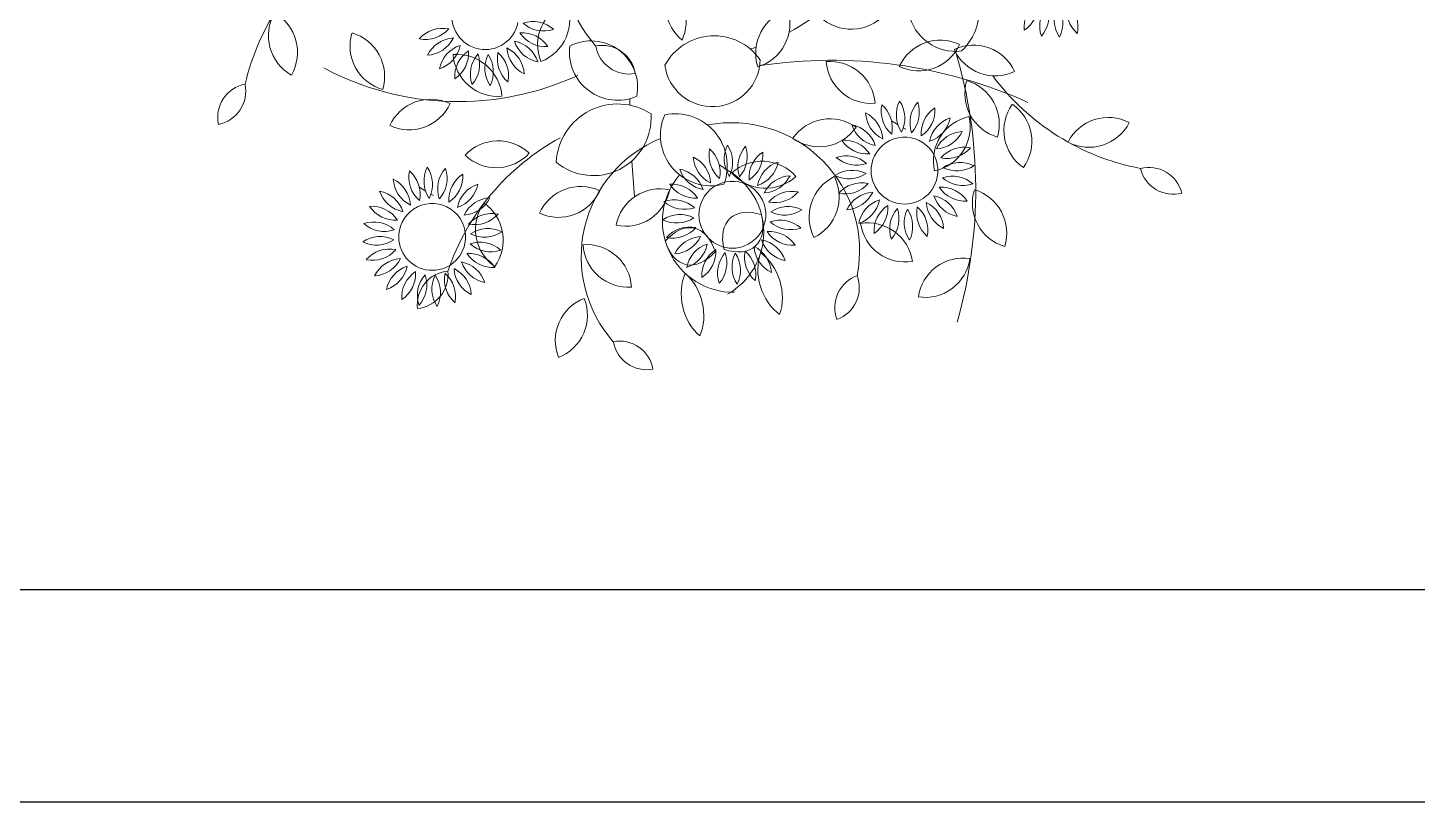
# Model space of a CAD drawing. Header units: inches. Extents: x 572007 to 584304, y -133032 to -127720.
# Drawn here: x 573232.06 to 573261.5, y -132247.37 to -132230.97 of the extents above; entities that cross this region are included whole.
import ezdxf

# ---------------------------------------------------------------- set-up
doc = ezdxf.new("R2010")
doc.units = ezdxf.units.IN
doc.header["$LTSCALE"] = 2
doc.header["$MEASUREMENT"] = 0

# ---------------------------------------------------------------- blocks, each defined once
blk = doc.blocks.new('A$C01981B82')
at = {"color": 72, "lineweight": 18}
for centre, radius, start, end in [((0.6498, 0.4479), 0.1405, 112.3185, 221.5051), ((0.6314, 0.6011), 0.2633, 298.5642, 341.1365), ((0.4158, 0.2521), 0.2633, 124.1069, 166.6792), ((0.9399, 0.4014), 0.0526, 105.8865, 277.0432), ((0.904, 0.3941), 0.0617, 313.3068, 69.6229), ((0.5305, 0.356), 0.0496, 111.1951, 201.8126), ((0.4666, 0.3838), 0.0496, 291.1951, 21.8126), ((1.0489, 0.3743), 0.034, 123.5338, 183.9137), ((0.9963, 0.4003), 0.034, 303.5338, 3.9137), ((1.0661, 0.3766), 0.034, 138.5338, 198.9137), ((1.0085, 0.3881), 0.034, 318.5338, 18.9137), ((1.0821, 0.3834), 0.034, 153.5338, 213.9137), ((1.0235, 0.3796), 0.034, 333.5338, 33.9137), ((1.0958, 0.3941), 0.034, 168.5338, 228.9137), ((1.0402, 0.3752), 0.034, 348.5338, 48.9137), ((0.2349, 0.3659), 0.0496, 149.8018, 240.4194), ((0.1676, 0.3477), 0.0496, 329.8018, 60.4194), ((0.4233, 0.3875), 0.0367, 168.7238, 348.7238), ((0.4759, 0.3475), 0.034, 48.5338, 108.9137), ((0.7699, 0.3467), 0.0496, 106.6852, 197.3027), ((0.7083, 0.3794), 0.0496, 286.6852, 17.3027), ((0.8252, 0.4226), 0.0496, 226.4624, 317.0799), ((0.3245, 0.3546), 0.0496, 163.2489, 253.8665), ((0.2633, 0.3213), 0.0496, 343.2489, 73.8665), ((0.3766, 0.3401), 0.034, 78.5338, 138.9137), ((0.3577, 0.3958), 0.034, 258.5338, 318.9137), ((0.4898, 0.3879), 0.034, 213.5338, 273.9137), ((0.4638, 0.3352), 0.034, 33.5338, 93.9137), ((0.4874, 0.4051), 0.034, 228.5338, 288.9137), ((0.3905, 0.3296), 0.034, 93.5338, 153.9137), ((0.3578, 0.3785), 0.034, 273.5338, 333.9137), ((0.4065, 0.3231), 0.034, 108.5338, 168.9137), ((0.3624, 0.3619), 0.034, 288.5338, 348.9137), ((0.4811, 0.3546), 0.034, 183.5338, 243.9137), ((0.4322, 0.322), 0.034, 3.5338, 63.9137), ((0.4876, 0.3707), 0.034, 198.5338, 258.9137), ((0.4489, 0.3266), 0.034, 18.5338, 78.9137), ((0.5687, 0.348), 0.0529, 172.8569, 293.4944), ((0.5396, 0.3092), 0.0511, 349.0929, 117.2584), ((0.5514, 0.3182), 0.0372, 9.831, 100.4486), ((0.5813, 0.3611), 0.0372, 189.831, 280.4486), ((0.6748, 0.3041), 0.0617, 35.1994, 151.5155), ((0.6314, 0.6011), 0.2633, 288.4292, 289.8766), ((0.923, 0.3115), 0.0496, 64.6545, 155.272), ((0.8992, 0.377), 0.0496, 244.6545, 335.272), ((0.9595, 0.306), 0.0496, 24.7926, 115.4101), ((0.3922, 0.2958), 0.0496, 4.2294, 94.847), ((0.4375, 0.3489), 0.0496, 184.2294, 274.847), ((0.4238, 0.321), 0.034, 123.5338, 183.9137), ((0.3711, 0.347), 0.034, 303.5338, 3.9137), ((0.441, 0.3234), 0.034, 138.5338, 198.9137), ((0.3833, 0.3348), 0.034, 318.5338, 18.9137), ((0.4569, 0.3301), 0.034, 153.5338, 213.9137), ((0.3983, 0.3263), 0.034, 333.5338, 33.9137), ((0.4706, 0.3408), 0.034, 168.5338, 228.9137), ((0.415, 0.3219), 0.034, 348.5338, 48.9137), ((0.6727, 0.3407), 0.0526, 187.7791, 358.9358), ((0.8033, -0.189), 0.528, 65.8591, 98.5584), ((0.8019, 0.2882), 0.0496, 4.2294, 94.847), ((0.8472, 0.3412), 0.0496, 184.2294, 274.847), ((0.9833, 0.3715), 0.0496, 204.7926, 295.4101), ((0.4339, 0.1974), 0.528, 343.9665, 16.6658), ((0.3937, 0.6067), 0.3131, 241.8897, 294.7732), ((1.1919, 0.479), 0.2633, 216.6716, 259.2439), ((0.1668, 0.2763), 0.0372, 101.2241, 191.8417), ((0.1232, 0.3051), 0.0372, 281.2241, 11.8417), ((0.9995, 0.3024), 0.0496, 163.2489, 253.8665), ((0.9382, 0.269), 0.0496, 343.2489, 73.8665), ((0.3635, 0.2466), 0.0496, 64.6545, 155.272), ((0.3397, 0.3122), 0.0496, 244.6545, 335.272), ((0.5687, 0.2236), 0.0675, 57.0005, 176.8634), ((0.892, 0.2835), 0.034, 168.5338, 228.9137), ((0.8364, 0.2646), 0.034, 348.5338, 48.9137), ((0.9087, 0.2791), 0.034, 153.5338, 213.9137), ((0.8501, 0.2753), 0.034, 333.5338, 33.9137), ((0.9237, 0.2705), 0.034, 138.5338, 198.9137), ((0.866, 0.282), 0.034, 318.5338, 18.9137), ((1.0425, 0.2619), 0.0496, 144.5698, 235.1873), ((0.9739, 0.25), 0.0496, 324.5698, 55.1873), ((0.5421, 0.2758), 0.0634, 229.9647, 3.8992), ((0.6713, 0.2569), 0.0556, 156.2324, 284.7873), ((0.6318, 0.2231), 0.0573, 339.5644, 101.4552), ((0.8018, 0.2251), 0.0496, 54.57, 145.1876), ((0.8259, 0.2508), 0.034, 3.5338, 63.9137), ((0.8748, 0.2834), 0.034, 183.5338, 243.9137), ((0.9359, 0.2584), 0.034, 123.5338, 183.9137), ((0.8832, 0.2844), 0.034, 303.5338, 3.9137), ((0.9005, 0.2823), 0.034, 288.5338, 348.9137), ((0.9446, 0.2435), 0.034, 108.5338, 168.9137), ((0.965, 0.2287), 0.0496, 102.3368, 192.9544), ((0.9062, 0.266), 0.0496, 282.3368, 12.9544), ((1.1074, 0.2267), 0.0496, 62.3666, 152.9842), ((0.6939, 0.13), 0.1405, 348.8222, 100.8383), ((0.7898, 0.2937), 0.0496, 234.57, 325.1876), ((0.8194, 0.2347), 0.034, 18.5338, 78.9137), ((0.8581, 0.2788), 0.034, 198.5338, 258.9137), ((0.9477, 0.385), 0.1369, 235.1224, 238.7122), ((0.9477, 0.385), 0.1369, 241.5007, 242.7936), ((0.9165, 0.2757), 0.034, 273.5338, 333.9137), ((0.9492, 0.2269), 0.034, 93.5338, 153.9137), ((1.0863, 0.2931), 0.0496, 242.3666, 332.9842), ((0.6314, 0.0226), 0.2633, 118.5642, 161.1365), ((0.4375, 0.201), 0.0496, 46.4624, 137.0799), ((0.6692, 0.1233), 0.1405, 112.3185, 221.5051), ((0.7197, 0.2306), 0.034, 153.5338, 213.9137), ((0.661, 0.2268), 0.034, 333.5338, 33.9137), ((0.7347, 0.2221), 0.034, 138.5338, 198.9137), ((0.677, 0.2336), 0.034, 318.5338, 18.9137), ((0.8172, 0.2174), 0.034, 33.5338, 93.9137), ((0.8432, 0.2701), 0.034, 213.5338, 273.9137), ((0.8837, 0.2179), 0.0367, 348.7238, 168.7238), ((0.4354, 0.2707), 0.0496, 226.4624, 317.0799), ((0.6369, 0.2023), 0.034, 3.5338, 63.9137), ((0.6857, 0.2349), 0.034, 183.5338, 243.9137), ((0.703, 0.235), 0.034, 168.5338, 228.9137), ((0.6473, 0.2162), 0.034, 348.5338, 48.9137), ((0.7469, 0.2099), 0.034, 123.5338, 183.9137), ((0.6942, 0.236), 0.034, 303.5338, 3.9137), ((0.8196, 0.2002), 0.034, 48.5338, 108.9137), ((0.8311, 0.2579), 0.034, 228.5338, 288.9137), ((0.9493, 0.2096), 0.034, 78.5338, 138.9137), ((0.9304, 0.2653), 0.034, 258.5338, 318.9137), ((0.3734, 0.2108), 0.034, 168.5338, 228.9137), ((0.3178, 0.1919), 0.034, 348.5338, 48.9137), ((0.3901, 0.2064), 0.034, 153.5338, 213.9137), ((0.3315, 0.2026), 0.034, 333.5338, 33.9137), ((0.4051, 0.1979), 0.034, 138.5338, 198.9137), ((0.3475, 0.2094), 0.034, 318.5338, 18.9137), ((0.4174, 0.1857), 0.034, 123.5338, 183.9137), ((0.3647, 0.2117), 0.034, 303.5338, 3.9137), ((0.6303, 0.1862), 0.034, 18.5338, 78.9137), ((0.6691, 0.2304), 0.034, 198.5338, 258.9137), ((0.7587, 0.3366), 0.1369, 235.1224, 238.7122), ((0.6511, 0.1502), 0.078, 299.4731, 61.0189), ((0.7587, 0.3366), 0.1369, 241.5007, 242.7936), ((0.7274, 0.1786), 0.0496, 41.5945, 132.2121), ((0.7312, 0.2482), 0.0496, 221.5945, 312.2121), ((0.7115, 0.2338), 0.034, 288.5338, 348.9137), ((0.7556, 0.1951), 0.034, 108.5338, 168.9137), ((0.8263, 0.1843), 0.034, 63.5338, 123.9137), ((0.8225, 0.2429), 0.034, 243.5338, 303.9137), ((0.8837, 0.2179), 0.0367, 168.7238, 348.7238), ((0.9449, 0.1929), 0.034, 63.5338, 123.9137), ((0.9411, 0.2516), 0.034, 243.5338, 303.9137), ((1.152, 0.1843), 0.0372, 13.7889, 104.4064), ((1.1788, 0.2292), 0.0372, 193.7889, 284.4064), ((0.3073, 0.1781), 0.034, 3.5338, 63.9137), ((0.3562, 0.2107), 0.034, 183.5338, 243.9137), ((0.4291, 0.3123), 0.1369, 235.1224, 238.7122), ((0.3819, 0.2096), 0.034, 288.5338, 348.9137), ((0.4261, 0.1708), 0.034, 108.5338, 168.9137), ((0.5281, 0.1509), 0.0496, 65.1397, 155.7573), ((0.6959, 0.1624), 0.078, 139.2532, 270.8542), ((0.6282, 0.169), 0.034, 33.5338, 93.9137), ((0.6542, 0.2217), 0.034, 213.5338, 273.9137), ((0.6947, 0.1695), 0.0367, 348.7238, 168.7238), ((0.7275, 0.2273), 0.034, 273.5338, 333.9137), ((0.7602, 0.1784), 0.034, 93.5338, 153.9137), ((0.8285, 0.1668), 0.0496, 116.1648, 206.7824), ((0.7624, 0.189), 0.0496, 296.1648, 26.7824), ((0.837, 0.1706), 0.034, 78.5338, 138.9137), ((0.8182, 0.2262), 0.034, 258.5338, 318.9137), ((0.9242, 0.1657), 0.034, 33.5338, 93.9137), ((0.9502, 0.2184), 0.034, 213.5338, 273.9137), ((0.9363, 0.1779), 0.034, 48.5338, 108.9137), ((0.9478, 0.2356), 0.034, 228.5338, 288.9137), ((0.3008, 0.162), 0.034, 18.5338, 78.9137), ((0.3396, 0.2062), 0.034, 198.5338, 258.9137), ((0.4291, 0.3123), 0.1369, 241.5007, 242.7936), ((0.398, 0.2031), 0.034, 273.5338, 333.9137), ((0.4306, 0.1542), 0.034, 93.5338, 153.9137), ((0.5038, 0.2162), 0.0496, 245.1397, 335.7573), ((0.6157, 0.1484), 0.0496, 78.1152, 168.7328), ((0.5773, 0.2065), 0.0496, 258.1152, 348.7328), ((0.6306, 0.1518), 0.034, 48.5338, 108.9137), ((0.6421, 0.2094), 0.034, 228.5338, 288.9137), ((0.7602, 0.1612), 0.034, 78.5338, 138.9137), ((0.7414, 0.2168), 0.034, 258.5338, 318.9137), ((0.8509, 0.1601), 0.034, 93.5338, 153.9137), ((0.8182, 0.209), 0.034, 273.5338, 333.9137), ((0.8669, 0.1536), 0.034, 108.5338, 168.9137), ((0.8228, 0.1923), 0.034, 288.5338, 348.9137), ((0.9481, 0.2011), 0.034, 198.5338, 258.9137), ((0.9093, 0.157), 0.034, 18.5338, 78.9137), ((1.0078, 0.1822), 0.0496, 162.7619, 253.3795), ((0.9463, 0.1494), 0.0496, 342.7619, 73.3795), ((0.2986, 0.1448), 0.034, 33.5338, 93.9137), ((0.3247, 0.1975), 0.034, 213.5338, 273.9137), ((0.3651, 0.1452), 0.0367, 348.7238, 168.7238), ((0.4307, 0.1369), 0.034, 78.5338, 138.9137), ((0.4118, 0.1926), 0.034, 258.5338, 318.9137), ((0.4623, 0.1533), 0.0496, 144.2592, 234.8768), ((0.3935, 0.1417), 0.0496, 324.2592, 54.8768), ((0.6373, 0.1358), 0.034, 63.5338, 123.9137), ((0.6947, 0.1695), 0.0367, 168.7238, 348.7238), ((0.7559, 0.1445), 0.034, 63.5338, 123.9137), ((0.752, 0.2031), 0.034, 243.5338, 303.9137), ((0.8842, 0.1514), 0.034, 123.5338, 183.9137), ((0.8315, 0.1774), 0.034, 303.5338, 3.9137), ((0.9014, 0.1538), 0.034, 138.5338, 198.9137), ((0.8437, 0.1653), 0.034, 318.5338, 18.9137), ((0.9174, 0.1606), 0.034, 153.5338, 213.9137), ((0.8587, 0.1567), 0.034, 333.5338, 33.9137), ((0.9311, 0.1712), 0.034, 168.5338, 228.9137), ((0.8754, 0.1524), 0.034, 348.5338, 48.9137), ((0.9415, 0.1851), 0.034, 183.5338, 243.9137), ((0.8927, 0.1524), 0.034, 3.5338, 63.9137), ((0.301, 0.1276), 0.034, 48.5338, 108.9137), ((0.3125, 0.1852), 0.034, 228.5338, 288.9137), ((0.4263, 0.1203), 0.034, 63.5338, 123.9137), ((0.6335, 0.1944), 0.034, 243.5338, 303.9137), ((0.648, 0.1221), 0.034, 78.5338, 138.9137), ((0.6291, 0.1778), 0.034, 258.5338, 318.9137), ((0.7473, 0.1295), 0.034, 48.5338, 108.9137), ((0.7588, 0.1871), 0.034, 228.5338, 288.9137), ((0.8433, 0.111), 0.0496, 8.5147, 99.1322), ((0.8844, 0.1672), 0.0496, 188.5147, 279.1322), ((0.3078, 0.1116), 0.034, 63.5338, 123.9137), ((0.304, 0.1702), 0.034, 243.5338, 303.9137), ((0.3651, 0.1452), 0.0367, 168.7238, 348.7238), ((0.4178, 0.1053), 0.034, 48.5338, 108.9137), ((0.4293, 0.1629), 0.034, 228.5338, 288.9137), ((0.4225, 0.1789), 0.034, 243.5338, 303.9137), ((0.6619, 0.1116), 0.034, 93.5338, 153.9137), ((0.6292, 0.1605), 0.034, 273.5338, 333.9137), ((0.6779, 0.1051), 0.034, 108.5338, 168.9137), ((0.6338, 0.1439), 0.034, 288.5338, 348.9137), ((0.759, 0.1527), 0.034, 198.5338, 258.9137), ((0.7203, 0.1085), 0.034, 18.5338, 78.9137), ((0.7612, 0.1699), 0.034, 213.5338, 273.9137), ((0.7352, 0.1172), 0.034, 33.5338, 93.9137), ((0.3184, 0.0979), 0.034, 78.5338, 138.9137), ((0.2996, 0.1535), 0.034, 258.5338, 318.9137), ((0.4056, 0.093), 0.034, 33.5338, 93.9137), ((0.4316, 0.1457), 0.034, 213.5338, 273.9137), ((0.5344, 0.0871), 0.0496, 3.5449, 94.1625), ((0.5803, 0.1396), 0.0496, 183.5449, 274.1625), ((0.6952, 0.103), 0.034, 123.5338, 183.9137), ((0.6425, 0.129), 0.034, 303.5338, 3.9137), ((0.7124, 0.1054), 0.034, 138.5338, 198.9137), ((0.6547, 0.1168), 0.034, 318.5338, 18.9137), ((0.7283, 0.1121), 0.034, 153.5338, 213.9137), ((0.6697, 0.1083), 0.034, 333.5338, 33.9137), ((0.742, 0.1228), 0.034, 168.5338, 228.9137), ((0.6864, 0.1039), 0.034, 348.5338, 48.9137), ((0.7525, 0.1366), 0.034, 183.5338, 243.9137), ((0.7036, 0.104), 0.034, 3.5338, 63.9137), ((0.3323, 0.0874), 0.034, 93.5338, 153.9137), ((0.2997, 0.1363), 0.034, 273.5338, 333.9137), ((0.3484, 0.0809), 0.034, 108.5338, 168.9137), ((0.3042, 0.1197), 0.034, 288.5338, 348.9137), ((0.3656, 0.0787), 0.034, 123.5338, 183.9137), ((0.3129, 0.1048), 0.034, 303.5338, 3.9137), ((0.3859, 0.0707), 0.0372, 95.6815, 186.299), ((0.3453, 0.1036), 0.0372, 275.6815, 6.299), ((0.423, 0.1124), 0.034, 183.5338, 243.9137), ((0.3741, 0.0798), 0.034, 3.5338, 63.9137), ((0.4295, 0.1285), 0.034, 198.5338, 258.9137), ((0.3907, 0.0843), 0.034, 18.5338, 78.9137), ((0.948, 0.0724), 0.0496, 81.3563, 171.9739), ((0.9064, 0.1284), 0.0496, 261.3563, 351.9739), ((0.3828, 0.0811), 0.034, 138.5338, 198.9137), ((0.3252, 0.0926), 0.034, 318.5338, 18.9137), ((0.3988, 0.0879), 0.034, 153.5338, 213.9137), ((0.3402, 0.0841), 0.034, 333.5338, 33.9137), ((0.4125, 0.0985), 0.034, 168.5338, 228.9137), ((0.3568, 0.0797), 0.034, 348.5338, 48.9137), ((0.8444, 0.0678), 0.0372, 109.8787, 200.4963), ((0.7969, 0.0897), 0.0372, 289.8787, 20.4963), ((0.5499, 0.0315), 0.0496, 111.1951, 201.8126), ((0.486, 0.0592), 0.0496, 291.1951, 21.8126), ((0.5708, -0.0063), 0.0372, 9.831, 100.4486), ((0.6006, 0.0366), 0.0372, 189.831, 280.4486)]:
    blk.add_arc(centre, radius, start, end, dxfattribs=at)
at = {"color": 72, "lineweight": 18, "extrusion": (0, 0, -1)}
for centre, major_axis, ratio, start_param, end_param in [((0.657, 0.4014), (-0.0113, 0.0482), 0.75, 3.921601, 5.503177), ((0.6061, 0.3895), (-0.0113, 0.0482), 0.75, 0.780009, 2.361584), ((0.638, 0.087), (0.0148, 0.0678), 0.567671, -0.790788, 0.790788), ((0.6587, 0.1825), (0.0148, 0.0678), 0.567671, 2.350805, 3.93238), ((0.7611, 0.1016), (-0.0146, 0.0474), 0.75, 3.921601, 5.503177), ((0.7112, 0.0863), (-0.0146, 0.0474), 0.75, 0.780009, 2.361584), ((0.6764, 0.0769), (-0.0113, 0.0482), 0.75, 3.921601, 5.503177), ((0.6255, 0.0649), (-0.0113, 0.0482), 0.75, 0.780009, 2.361584)]:
    blk.add_ellipse(centre, major_axis=major_axis, ratio=ratio, start_param=start_param, end_param=end_param, dxfattribs=at)
at = {"color": 72, "lineweight": 18}
for centre, start_param, end_param in [((0.7392, 0.1145), -0.790788, 0.790788), ((0.6731, 0.1863), 2.350805, 3.93238)]:
    blk.add_ellipse(centre, major_axis=(-0.047, 0.0511), ratio=0.567671, start_param=start_param, end_param=end_param, dxfattribs=at)
for points in [[(0.5823, 0.2896), (0.5823, 0.292), (0.5822, 0.2944), (0.5822, 0.2969)], [(0.5873, 0.189), (0.5861, 0.2021), (0.5851, 0.2153), (0.5843, 0.2284)]]:
    blk.add_open_spline(points, degree=3, dxfattribs=at)

msp = doc.modelspace()

# ---------------------------------------------------------------- linework, layer by layer
for p, q in [((573314.743, -132242.866), (573085.243, -132242.866)), ((573542.743, -132247.366), (573011.743, -132247.366))]:
    msp.add_line(p, q)

# ---------------------------------------------------------------- block references
at = {"color": 18, "true_color": 0x000000, "xscale": 19.2977495393397, "yscale": 19.2977495393397, "zscale": 19.2977495393397}
msp.add_blockref('A$C01981B82', (573233.587, -132238.196), dxfattribs=at)

doc.saveas('drawing.dxf')
